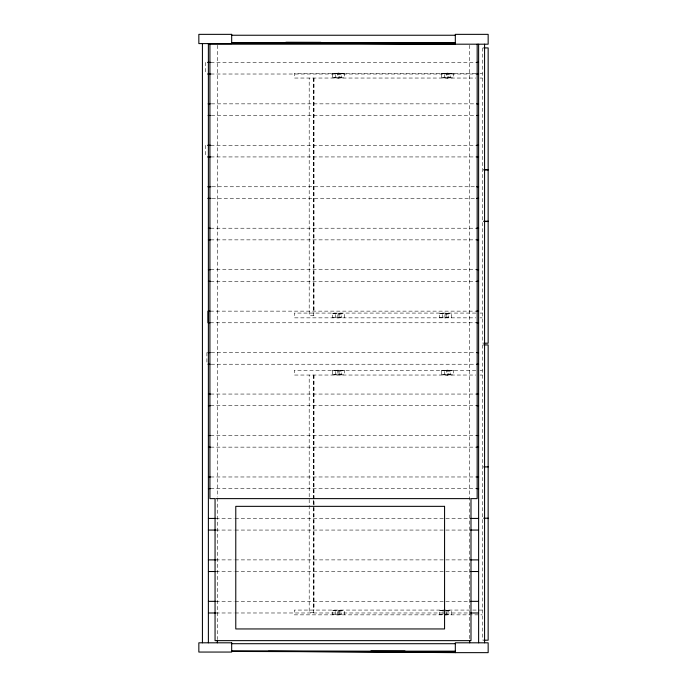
<?xml version="1.0" encoding="UTF-8"?>
<svg xmlns="http://www.w3.org/2000/svg" width="687" height="687" viewBox="0 0 687 687"><rect width="100%" height="100%" fill="white"/><g stroke="black" fill="none" stroke-linecap="round" stroke-linejoin="round"><path stroke-width="0.52" stroke-dasharray="3.44 2.58" d="M482.592 47.918L482.592 343.199M210.754 62.388L476.623 62.388M475.79 73.277L294.285 73.277L294.285 78.043L475.79 78.043M480.058 73.277L482.197 73.277M332.414 73.672L344.342 73.672M441.372 73.715L453.3 73.715M210.754 74.016L476.623 74.016M332.414 77.545L344.342 77.545M441.372 77.597L453.3 77.597M480.05 78.043L482.197 78.043M211.304 103.849L476.623 103.849M211.304 115.476L476.623 115.476M210.754 145.3L476.623 145.3M210.754 156.937L476.623 156.937M212.068 186.761L476.623 186.761M212.068 198.397L476.623 198.397M210.531 228.221L476.623 228.221M210.531 239.857L476.623 239.857M210.531 269.682L476.623 269.682M210.531 281.309L476.623 281.309M210.119 311.142L476.623 311.142M475.79 313.074L294.285 313.074L294.285 317.849L475.79 317.849M480.05 313.074L482.197 313.074M332.414 313.676L344.342 313.676M439.491 313.676L451.419 313.676M313.976 315.462L309.202 315.462L309.202 78.043M332.414 317.549L344.342 317.549M439.491 317.549L451.419 317.549M480.058 317.849L482.197 317.849M210.119 322.77L476.623 322.77M482.592 344.917L482.592 640.198M211.175 352.594L476.623 352.594M211.175 364.23L476.623 364.23M475.79 370.267L294.285 370.267L294.285 375.042L475.79 375.042M480.058 370.267L482.197 370.267M332.414 370.662L344.342 370.662M441.372 370.714L453.3 370.714M332.414 374.544L344.342 374.544M441.372 374.587L453.3 374.587M480.05 375.042L482.197 375.042M210.531 394.055L476.623 394.055M210.531 405.691L476.623 405.691M210.531 435.515L476.623 435.515M210.531 447.143L476.623 447.143M210.531 476.976L476.623 476.976M210.531 488.603L476.623 488.603M215.881 518.427L234.121 518.427M235.16 518.427L470.037 518.427M215.881 530.063L234.121 530.063M235.16 530.063L470.037 530.063M215.881 559.888L234.121 559.888M235.16 559.888L470.037 559.888M215.881 571.524L234.121 571.524M235.16 571.524L470.037 571.524M215.881 601.348L234.121 601.348M235.16 601.348L470.037 601.348M482.197 610.073L294.285 610.073L294.285 614.848L482.197 614.848M332.414 610.666L344.342 610.666M439.491 610.666L451.419 610.666M443.081 611.095L443.081 614.075M445.519 611.095L448.336 611.095L448.336 614.075L445.519 614.075M313.976 612.461L309.202 612.461L309.202 375.042M215.881 612.984L234.121 612.984M235.16 612.984L470.037 612.984M332.414 614.547L344.342 614.547M439.491 614.547L451.419 614.547M445.674 615.14L446.129 615.14L446.129 610.073M469.668 45.265L469.668 639.614M451.419 317.849L451.419 313.375L439.491 313.375L439.491 317.849M451.419 614.848L451.419 610.374L439.491 610.374L439.491 614.848M446.129 313.074L446.129 318.15L444.936 318.15L444.936 313.074M344.342 317.849L344.342 313.375L332.414 313.375L332.414 317.849M344.342 614.848L344.342 610.374L332.414 610.374L332.414 614.848M339.052 313.074L339.052 318.15L337.858 318.15L337.858 313.074M339.052 375.136L339.052 370.07L337.858 370.07L337.858 375.136M339.052 610.073L339.052 615.14L337.858 615.14L337.858 610.073M313.976 78.043L313.976 313.074M313.976 375.042L313.976 610.073M313.804 78.043L313.804 313.074M313.804 375.042L313.804 610.073M313.512 78.043L313.512 315.462M313.512 375.042L313.512 499.097M313.512 500.162L313.512 506.585M313.512 507.65L313.512 612.461M217.332 45.265L217.332 496.907M217.332 497.981L217.332 639.588M206.899 352.594L206.899 364.23M205.404 62.388L205.404 74.016M205.404 145.3L205.404 156.937M339.052 73.071L337.858 73.071L337.858 78.146L339.052 78.146L339.052 73.071M448.01 73.123L446.816 73.123L446.816 78.189L448.01 78.189L448.01 73.123M344.342 73.372L332.414 73.372L332.414 77.846L344.342 77.846L344.342 73.372M453.3 73.415L441.372 73.415L441.372 77.889L453.3 77.889L453.3 73.415M341.259 74.093L335.634 74.093L335.634 77.073L341.259 77.073L341.259 74.093M450.217 74.136L444.592 74.136L444.592 77.124L450.217 77.124L450.217 74.136M341.259 314.096L335.634 314.096L335.634 317.076L341.259 317.076L341.259 314.096M448.336 314.096L442.703 314.096L442.703 317.076L448.336 317.076L448.336 314.096M448.01 370.113L446.816 370.113L446.816 375.188L448.01 375.188L448.01 370.113M344.342 370.37L332.414 370.37L332.414 374.844L344.342 374.844L344.342 370.37M453.3 370.413L441.372 370.413L441.372 374.887L453.3 374.887L453.3 370.413M341.259 371.092L335.634 371.092L335.634 374.072L341.259 374.072L341.259 371.092M450.217 371.135L444.592 371.135L444.592 374.114L450.217 374.114L450.217 371.135M341.259 611.095L335.634 611.095L335.634 614.075L341.259 614.075L341.259 611.095"/><path stroke-width="1.03" d="M231.682 35.243L455.318 35.243M455.318 42.706L231.682 42.706L455.318 43.298M208.384 44.191L488.156 44.191L488.156 34.35L455.318 34.35L455.318 44.191L268.368 42.8M483.682 47.918L488.156 47.918L488.156 343.199L483.682 343.199M207.543 62.388L210.763 62.388M476.623 62.388L478.616 62.388M207.543 74.016L210.763 74.016M476.623 74.016L478.616 74.016M208.092 103.849L210.239 103.849M476.623 103.849L478.616 103.849M208.092 115.476L210.239 115.476M476.623 115.476L478.616 115.476M207.543 145.3L210.763 145.3M476.623 145.3L478.616 145.3M207.543 156.937L210.763 156.937M476.623 156.937L478.616 156.937M484.18 169.612L488.156 169.612M483.682 169.912L488.156 169.912M207.792 186.761L211.012 186.761M476.623 186.761L478.616 186.761M207.792 198.397L211.012 198.397M476.623 198.397L478.616 198.397M483.682 221.214L488.156 221.214M484.18 221.515L488.156 221.515M208.384 228.221L210.531 228.221M476.623 228.221L478.616 228.221M208.384 239.857L210.531 239.857M476.623 239.857L478.616 239.857M208.384 269.682L210.531 269.682M476.623 269.682L478.616 269.682M208.384 281.309L210.531 281.309M476.623 281.309L478.616 281.309M210.119 311.142L207.972 311.142L207.972 322.77L210.119 322.77M476.623 311.142L478.616 311.142M476.623 322.77L478.616 322.77M483.682 344.917L488.156 344.917L488.156 640.198L483.682 640.198M207.963 352.594L210.11 352.594M476.623 352.594L478.616 352.594M207.963 364.23L210.11 364.23M476.623 364.23L478.616 364.23M208.384 394.055L210.531 394.055M476.623 394.055L478.616 394.055M208.384 405.691L210.531 405.691M476.623 405.691L478.616 405.691M208.384 435.515L210.531 435.515M476.623 435.515L478.616 435.515M208.384 447.143L210.531 447.143M476.623 447.143L478.616 447.143M483.682 466.902L488.156 466.902M208.384 476.976L210.531 476.976M476.623 476.976L478.616 476.976M208.384 488.603L210.531 488.603M476.623 488.603L478.616 488.603M216.096 498.625L469.908 498.625M483.682 518.204L488.156 518.204M208.384 518.427L215.89 518.427M470.664 518.427L478.616 518.427M208.384 530.063L215.89 530.063M470.664 530.063L478.616 530.063M208.384 559.888L215.89 559.888M470.664 559.888L478.616 559.888M208.384 571.524L215.89 571.524M470.664 571.524L478.616 571.524M208.384 601.348L215.89 601.348M470.664 601.348L478.616 601.348M208.384 612.984L215.89 612.984M470.664 612.984L478.616 612.984M231.682 643.702L455.318 643.702M455.318 651.156L231.682 651.156L455.318 651.757M455.318 652.65L488.156 652.65L488.156 642.809L455.318 642.809L455.318 652.65L268.368 651.259M285.878 42.251L320.949 42.345M231.682 42.998L455.318 43.599M370.954 650.933L405.004 651.027M231.682 651.456L455.318 652.057M484.575 44.191L484.575 642.809M478.616 44.191L478.616 642.809M477.164 44.191L477.164 498.625L470.99 498.625L470.99 640.636L215.057 640.636L215.057 498.625L209.921 498.625L209.921 44.191M469.668 640.662L469.668 642.809M217.332 640.662L217.332 642.809M208.384 43.599L208.384 642.809M202.425 43.599L202.425 642.809M231.682 34.35L198.844 34.35L198.844 43.599L231.682 43.599L231.682 34.35M444.566 506.345L235.778 506.345L235.778 628.948L444.566 628.948L444.566 506.345M231.682 642.809L198.844 642.809L198.844 652.057L231.682 652.057L231.682 642.809"/></g></svg>
